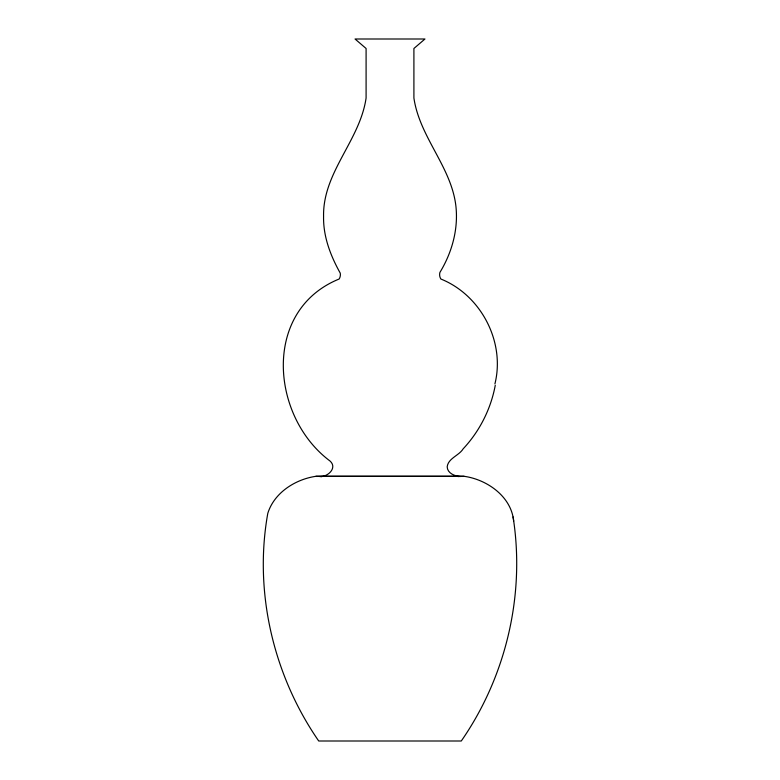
<?xml version="1.0" encoding="UTF-8"?>
<svg xmlns="http://www.w3.org/2000/svg" width="780" height="780" viewBox="0 0 780 780"><rect width="100%" height="100%" fill="white"/><g stroke="black" fill="none" stroke-linecap="round" stroke-linejoin="round"><path stroke-width="1.17" d="M495.261 385.3C490.883 408.944 479.632 431.223 463.203 448.783C459.098 455.618 448.12 458.231 447.184 466.84C447.408 473.284 454.808 476.2 460.346 476.541M494.91 383.926C505.421 341.874 480.987 295.123 440.866 279.016C439.637 277.066 439.286 274.589 439.93 272.376C451.805 252.876 458.308 229.846 455.988 206.934C451.805 167.213 419.708 137.631 413.907 98.007L413.907 48.487L424.954 39L355.046 39L366.093 48.487L366.093 98.007C359.911 140.653 322.715 172.292 323.573 216.391C323.154 236.603 330.584 255.82 340.246 273.127C340.626 275.135 340.226 277.28 339.134 279.016C261.807 310.479 270.66 416.754 330.018 461.009C337.808 467.922 327.541 477.311 319.654 476.541M513.669 521.167C511.436 496.548 487.042 479.485 464.081 476.297L315.919 476.297C295.318 479.329 274.228 492.677 267.803 513.308C253.666 591.932 273.4 675.47 318.718 741L461.282 741C506.083 676.455 525.34 594.643 513.084 516.955M464.081 476.297L315.919 476.297M320.843 476.551L322.052 476.541M457.948 476.541L459.157 476.551"/></g></svg>
